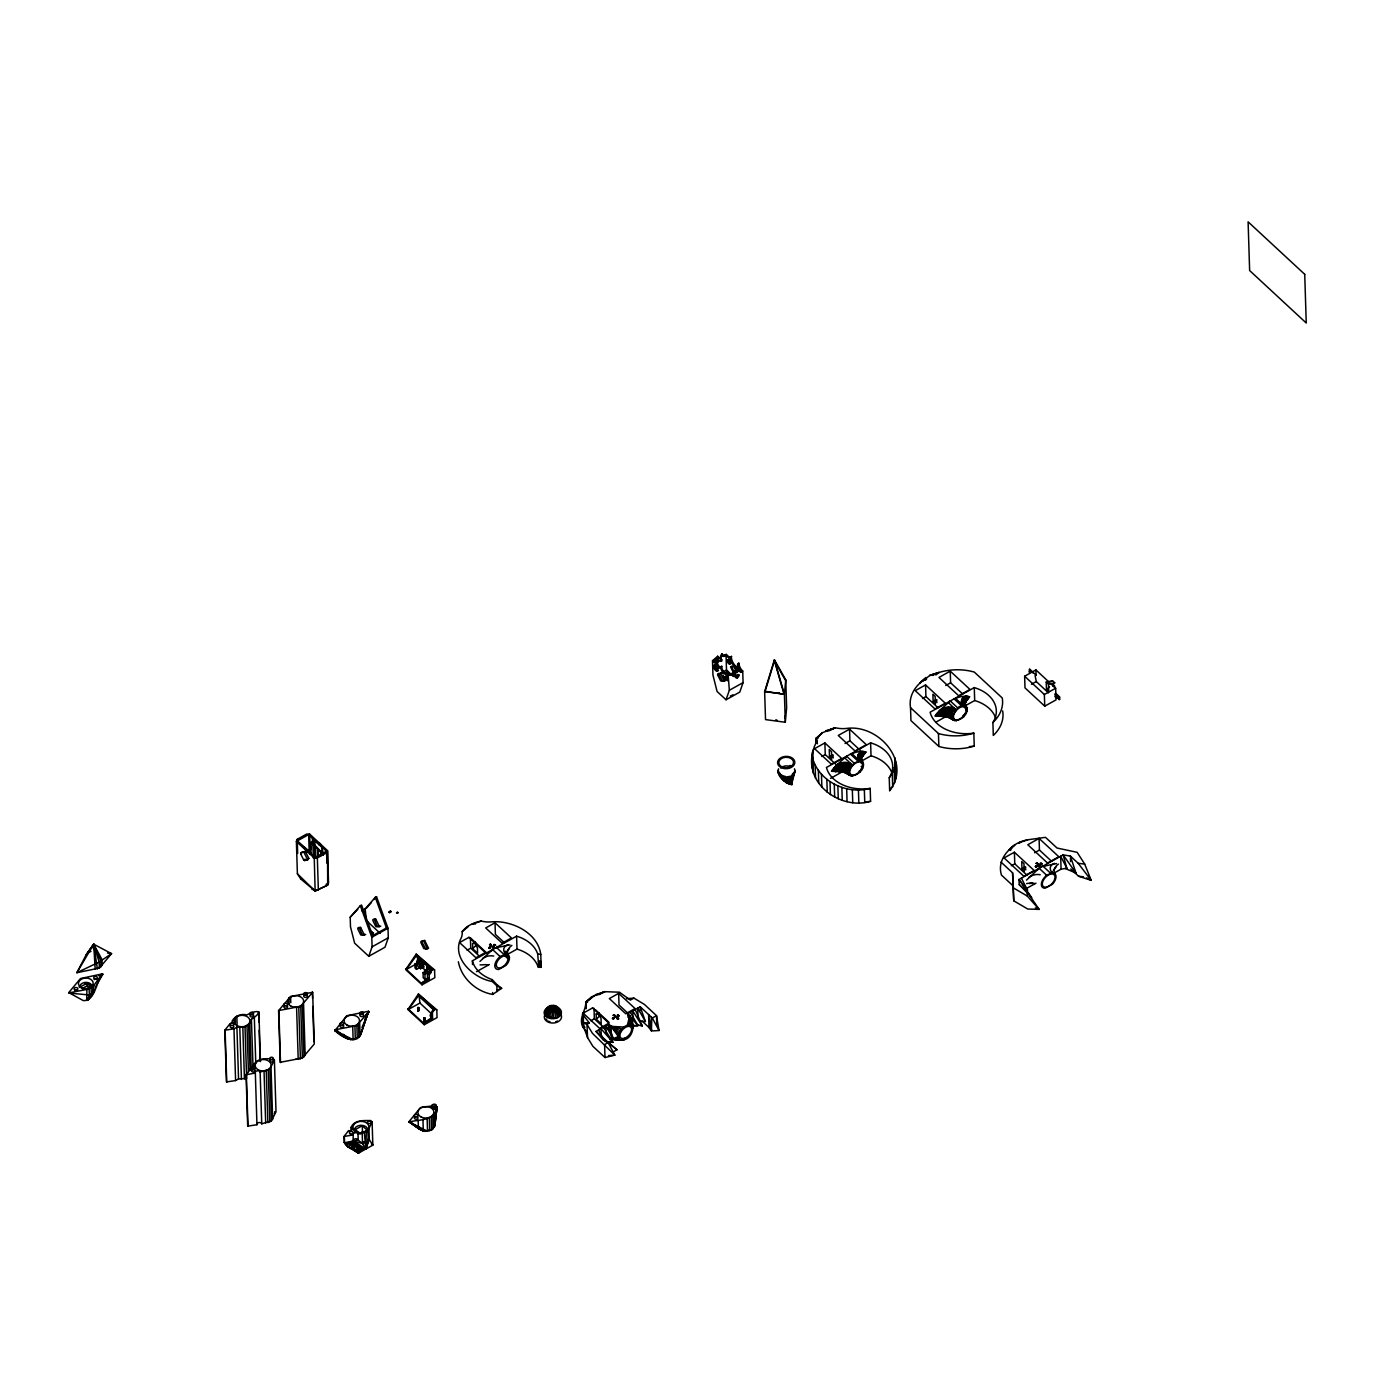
<?xml version="1.0" encoding="UTF-8"?>
<svg xmlns="http://www.w3.org/2000/svg" width="1375" height="1375" viewBox="0 0 1375 1375"><rect width="100%" height="100%" fill="white"/><g stroke="black" fill="none" stroke-linecap="round" stroke-linejoin="round"><path stroke-width="1.5" d="M781.653 775.981L781.653 774.864M306.006 850.18L303.377 846.587M417.759 1010.608C420.097 1010.814 417.261 1003.819 418.447 1010.092L418.052 1007.548L418.859 1010.264M417.88 1010.814L418.378 1007.514L417.88 1010.281M425.098 1021.006C424.463 1022.588 424.291 1016.194 425.012 1018.411L424.566 1021.384L424.909 1018.084C424.119 1023.602 424.411 1018.686 424.325 1017.93L424.411 1021.384L424.48 1018.789M431.853 1014.355C433.967 1021.934 427.436 1014.406 431.664 1014.166M435.188 1104.348C438.161 1108.233 428.588 1106.033 433.812 1104.108C438.952 1104.761 433.538 1112.272 432.403 1107.081M545.445 1013.341C560.261 991.083 566.964 1031.697 545.445 1013.341A7.391 5.156 -10 0 1 552.63 1007.394L553.386 1005.194L553.798 1007.325M418.773 1007.669L418.602 1010.934M431.733 1017.466L431.887 1014.578M851.125 775.998L842.617 771.616L831.548 771.203C834.934 765.136 841.981 760.616 849.028 763.073C839.97 789.181 877.095 768.195 857.777 757.109L859.959 752.348L861.936 751.334L865.923 752.039L861.266 757.728L865.923 752.039M954.783 720.758L946.275 716.375L935.206 715.962C938.592 709.895 945.639 705.375 952.686 707.833C943.628 733.941 980.753 712.955 961.434 701.869L963.617 697.108L965.594 696.094L969.581 696.798L964.511 702.883L969.581 696.798M388.988 912.123L390.775 911.264L390.758 912.295L388.988 912.123L389.967 911.144C391.325 913.12 389.933 909.992 389.778 912.845M424.72 1021.35L424.033 1018.72M424.738 1020.542L424.789 1018.016M488.812 947.805L490.6 946.945L490.583 947.977L488.812 947.805L489.792 946.825C491.15 948.802 489.758 945.673 489.586 948.509M612.442 1018.394L614.212 1017.552L614.195 1018.566L612.442 1018.394L613.405 1017.414C614.763 1019.408 613.388 1016.28 613.216 1019.116M1035.358 866.508L1037.128 865.648L1037.111 866.68L1035.358 866.508L1036.32 865.528C1037.678 867.505 1036.303 864.377 1036.131 867.212M721.6 659.244L720.019 660.859M418.292 1010.969L417.811 1007.686L418 1010.883M431.2 1014.097L431.131 1016.709M360.731 1034.43L368.483 1011.261L346.741 1015.764L334.933 1030.58C340.484 1036.389 355.42 1045.55 360.731 1034.43L368.483 1011.261M778.577 768.762C776.308 775.964 784.988 783.475 791.811 784.678L791.536 776.067L794.973 771.977L794.509 768.814M627.464 1024.942L629.612 1016.005C636.952 1023.945 632.002 1043.264 619.489 1039.259C616.017 1033.244 623.356 1025.355 629.269 1024.822L629.612 1016.005L627.378 1013.925L640.2 1006.775L652.317 1017.998L659.038 1030.511L652.712 1030.923L642.005 1021.006M851.692 775.362L845.281 772.2L852.672 776.188M398.355 912.845L396.602 912.691M619.18 1015.798L617.409 1015.197L619.18 1015.798L618.2 1016.348C616.894 1014.217 618.166 1017.397 618.406 1015.077M1042.095 863.895L1040.325 863.294L1042.095 863.895L1041.116 864.445C1039.809 862.314 1041.081 865.494 1041.322 863.173M372.109 1121.862L367.881 1130.663L358.016 1133.997A2.458 1.753 -1.8 0 0 355.025 1132.777A2.458 1.753 -1.8 0 0 353.238 1134.942L352.791 1149.397L358.445 1153.161L372.848 1145.134L372.109 1121.862L370.683 1120.539C363.688 1120.608 354.423 1119.645 350.969 1127.483L351.106 1131.505M854.081 763.125L849.698 768.848L848.822 772.63C845.642 774.675 845.333 763.864 840.641 763.142L841.448 767.817L839.695 771.134L837.461 769.398L836.619 765.136L846.622 756.216L854.081 763.125L859.684 760.873L863.242 762.884M953.562 720.07L945.725 707.523L946.584 712.748L944.814 716.083L941.119 714.158L940.277 709.895L950.28 700.975L957.739 707.884C961.091 704.241 968.155 704.859 967.003 710.995L965.044 704.773L961.486 700.064L967.209 709.173C964.391 705.323 961.555 698.723 967.691 696.266C968.292 701.061 960.094 707.764 968.498 697.623L968.653 696.489L964.975 700.717L965.903 707.163M812.006 755.477L814.378 746.384A23.375 16.689 -1.8 0 0 816.217 738.358L822.353 732.737L835.278 727.736A23.375 16.689 -1.8 0 0 846.519 728.441C878.419 723.903 912.158 761.956 889.642 790.677L889.247 777.752A36.764 26.28 -1.8 0 0 870.616 742.844L826.444 767.473A37.434 26.744 -1.8 0 0 870.186 788.373L870.581 801.316C842.531 809.858 807.091 786.689 812.006 755.477C816.819 780.691 846.381 795.145 870.186 788.373M812.419 768.419L812.298 752.142M785.297 722.27L784.42 694.255L785.761 679.817L774.383 659.828L764.638 691.591L765.531 719.606L785.297 722.27L786.638 707.833L785.761 679.817M86.659 1000.484L86.934 989.433L92.658 986.958L102.472 973.861L80.523 978.519L68.75 992.595L83.291 1000.605C95.803 1001.258 95.786 980.684 102.781 974.325L102.764 974.136M817.403 743.772L816.217 738.358L822.353 732.737M952.669 715.584L952.48 717.389C951.294 716.788 934.089 717.733 940.603 712.869L946.584 712.748L952.669 715.584L957.739 707.884M431.939 1105.93L420.527 1107.562L408.977 1121.673L423.105 1131.041L431.63 1130.009L434.844 1125.833L437.027 1107.098L435.6 1105.775M434.844 1125.833L437.027 1107.098C435.548 1121.312 419.22 1119.25 409.286 1121.948L421.128 1130.284M435.325 1113.2L437.027 1107.098L434.294 1127.414L433.898 1114.472M350.969 1127.483A2.458 1.753 -1.8 0 1 351.931 1129.872A2.458 1.753 -1.8 0 1 348.58 1130.594L344.077 1136.438L344.266 1142.47L347.927 1146.888L354.698 1149.844L358.445 1153.161L358.875 1150.136L353.444 1140.975L345.125 1143.948M850.833 766.855L849.028 763.073L850.231 763.572L848.736 768.075L849.698 768.848M954.491 711.614L952.686 707.833L953.889 708.331L952.394 712.834L953.356 713.608M966.161 710.102L965.491 705.77L961.383 700.958L964.752 703.759L964.975 708.073M493.384 947.048L494.502 948.492M618.63 1018.806L617.014 1017.655L616.825 1018.669L618.63 1018.806L617.839 1017.672C616.103 1019.425 618.097 1016.486 617.598 1019.373M1039.93 865.752L1041.03 867.195M435.256 1116.844L437.027 1107.098M965.336 705.598L962.62 704.705L963.342 705.633L955.9 698.723C950.297 700.7 969.547 691.23 966.109 700.562L964.511 704.688L967.553 698.534L964.545 696.558L962.706 701.181L964.906 705.805L962.62 704.705L961.434 701.869L966.9 707.644M953.047 718.627C949.283 718.867 949.18 709.208 944.298 707.902L945.106 712.559L943.353 715.894L940.483 716.272L942.098 712.628L941.548 709.105C947.564 711.116 948.114 719.881 955.35 720.122L956.33 720.947M297.395 873.778L315.133 891.052L314.256 858.017L296.381 841.448L297.241 839.317L306.556 834.109L309.65 834.058L327.525 850.627L328.539 882.956L327.697 885.088L315.133 891.052L300.816 879.038L297.395 873.778L296.381 841.448M812.711 765.067L813.175 763.022M840.194 770.739L835.433 771.564L836.945 768.127L839.953 767.766L844.336 768.298L849.011 770.825M861.317 763.314L860.991 757.969L858.584 753.706L861.609 760.22L860.441 755.184L864.033 751.523L861.73 757.23L864.841 752.881L864.995 751.73L861.059 756.955L862.245 762.403L857.828 755.322L862.245 762.403M785.263 680.092L774.417 660.705L765.136 691.316L784.42 694.255L764.638 691.591M368.981 1129.236L369.308 1139.583L368.208 1141.009L362.536 1143.519L353.444 1140.975L354.698 1149.844L365.819 1149.053L362.536 1143.519L356.486 1138.809A2.458 1.77 -1.7 0 0 353.427 1140.975L351.02 1148.744L347.445 1146.458M490.6 944.127C490.583 945.845 491.184 945.055 490.6 944.127L489.586 944.694L491.339 944.814L489.586 944.694M614.212 1014.733C614.212 1016.434 614.814 1015.661 614.212 1014.733L613.198 1015.3L614.969 1015.42L613.198 1015.3M1037.128 862.83C1037.128 864.548 1037.73 863.758 1037.128 862.83L1036.114 863.397L1037.884 863.517L1036.114 863.397M889.247 777.752L894.214 769.948L895.537 761.458M368.775 956.278L372.092 946.808L371.8 937.252L360.319 905.695L361.539 905.008L373.02 936.581L372.281 935.877L386.031 928.211L386.77 928.916L375.289 897.342L376.509 896.655L387.991 928.228L388.3 937.767L384.983 947.255L368.775 956.278L354.63 943.164L350.487 926.784L350.195 917.228L360.319 905.695M712.508 660.739L712.955 675.108L717.08 691.487L726.034 699.772L729.352 690.284L728.131 674.73A2.612 1.066 60.9 0 1 726.292 671.98A4.692 1.925 60.9 0 1 723.611 673.269A4.692 1.925 60.9 0 1 720.706 666.789A3.695 1.512 60.9 0 1 718.541 667.305A3.695 1.512 60.9 0 1 716.238 662.647A3.678 1.512 60.9 0 1 713.247 661.427L712.508 660.739L717.681 656.236A3.334 1.891 -47.2 0 0 720.5 657.422L721.256 658.109A4.091 2.32 -47.2 0 1 722.666 654.569L721.927 653.864A4.091 2.32 -47.2 0 0 720.5 657.422M738.787 663.162A8.009 3.283 60.9 0 0 738.925 667.477L737.945 668.009A8.009 3.283 60.9 0 1 737.808 663.713L738.787 663.162A6.256 2.561 60.9 0 0 742.723 671.069L743.084 682.619L739.767 692.106L726.034 699.772M92.348 947.805L93.689 944.195L111.564 953.631L99.361 968.069L76.88 972.709L86.212 954.748L93.689 944.195L101.991 959.509L102.18 965.542M586.248 1031.439L582.759 1026.953C578.48 1017.672 585.939 1010.848 585.802 1002.306L591.938 996.669L604.863 991.667L619.438 992.2L630.386 1000.089L633.927 998.113L644.411 1004.438L656.511 1015.661L659.038 1030.511M582.759 1026.953L582.897 1012.584M849.389 773.867L847.877 773.747L850.163 775.191M950.28 700.975L948.527 702.831L955.986 709.741L954.989 708.967L953.528 710.841L948.647 709.036L942.958 709.534L938.936 711.356L940.603 712.869L936.392 714.398L936.461 716.169L945.209 715.464L951.534 718.506L947.495 716.891L948.905 717.355L950.211 715.791L950.022 707.248L952.394 712.834L947.495 710.944L943.181 710.944L937.647 712.869L938.008 714.777C935.722 717.784 946.464 714.931 941.772 716.117M713.247 661.427C715.223 660.688 719.434 658.47 717.681 656.236M1070.781 869L1078.584 876.236L1091.217 880.344L1078.189 863.311L1070.386 856.075L1063.116 854.872L1018.944 879.519L1019.253 884.589L1027.245 891.98L1039.139 909.391L1027.727 909.03L1013.753 900.814L1012.98 885.758L1001.43 875.05C997.648 862.52 1005.108 851.95 1014.853 844.989A9.247 5.242 -47.2 0 0 1010.47 850.489M862.537 756.147L863.002 751.386L859.117 755.528L861.248 761.045L858.962 759.945L857.777 757.109L862.469 761.973L858.12 754.48L861.059 756.955L861.558 759.103L859.186 752.984L861.678 757.986L859.959 752.348L859.788 753.878L862.452 755.803L861.077 758.777M966.195 700.906L966.659 696.145L964.03 697.898L965.336 702.745L964.511 704.688M791.278 781.395L794.338 773.541L791.811 783.561L793.169 774.933L791.622 782.461L791.278 781.395L794.973 771.977L792.447 776.995M87.209 1000.364L89.341 994.984L89.117 988.969M315.133 891.052L327.697 885.088L327.525 850.627M792.894 775.362L795.042 770.378M361.952 1027.417L368.758 1012.017L364.873 1019.133M252.519 1068.822A2.458 1.753 -1.8 0 1 250.645 1068.684L246.348 1074.7L255.338 1073.016A2.458 1.753 -1.8 0 1 257.159 1070.85A2.458 1.753 -1.8 0 1 260.133 1072.122L269.861 1069.028L274.398 1060.108L272.972 1058.784M246.056 1074.425L247.689 1126.142L256.953 1124.733A2.458 1.753 -1.8 0 1 258.775 1122.584A2.458 1.753 -1.8 0 1 261.748 1123.839L271.477 1120.763L276.014 1111.842L274.398 1060.108M841.672 770.464L838.114 771.358C842.806 770.172 832.064 773.025 834.35 770.034L833.989 768.109L839.523 766.184L843.837 766.184L848.736 768.075L846.364 762.506L847.756 771.788C844.508 771.856 832.631 773.558 839.953 767.766L839.248 763.675C842.222 763.744 848.272 774.4 845.281 772.2M941.755 716.1L943.611 712.525L942.906 708.434C947.788 708.039 948.2 719.984 951.414 716.547L942.717 714.055L935.206 715.962M964.236 704.275L966.109 700.562L962.844 697.744L965.216 703.862L964.631 706.973L964.752 703.759L961.778 699.239L964.648 702.728L964.477 705.839L965.216 703.862L963.445 698.638L963.617 697.108L966.745 699.514L964.734 703.106L965.594 696.094M848.959 774.503L847.756 771.788L842.256 769.57L837.461 769.398L831.548 771.203M952.617 719.263C952.6 716.822 940.208 715.877 947.684 716.77L949.317 713.505L948.612 707.197L951.689 714.777L947.169 707.283L947.994 713.058C945.45 722.373 948.062 710.016 940.277 709.895M861.472 757.642L863.088 754.755L860.372 753.139L860.888 751.798L861.472 757.642L862.452 755.803C865.889 746.47 846.639 755.958 852.242 753.964L859.684 760.873L858.962 759.945L861.678 760.839M861.077 758.347L863.895 753.792L861.094 752.469L861.936 751.334M86.212 954.748L93.689 944.195L100.805 960.902L100.994 966.934M89.392 997.253L93.466 990.241M95.511 986.752L102.781 974.325M371.422 1143.811L372.848 1145.134L369.308 1139.583L365.819 1149.053L353.444 1140.975L348.838 1147.403M107.491 953.047L111.564 953.631L99.172 962.036L76.88 972.709L93.689 944.195L99.172 962.036L99.361 968.069M87.725 1000.158L93.981 991.547L93.775 985.531M861.73 757.23L864.841 752.881L861.987 751.884M366.403 1015.266L368.655 1011.966M309.925 854.098L310.887 852.689L297.361 840.898L308.653 834.608L322.592 847.619M87.398 953.356L93.689 944.195L97.384 968.877M88.12 999.848L92.864 992.973L92.658 986.958M429.447 973.002L431.819 968.619L431.87 970.355L416.969 956.536L416.917 954.817L406.381 969.461L417.673 963.17M422.056 984.827L422.005 983.091L429.361 978.983L429.223 974.686L432.558 969.306L434.569 969.942L434.827 977.694L422.056 984.827L405.659 969.633L416.178 954.13L434.569 969.942M431.853 1018.497L431.647 1011.948L434.036 1008.511L434.087 1010.247L419.186 996.428L419.134 994.709L408.616 1009.353L419.908 1003.045L419.186 996.428M424.273 1024.719L424.222 1022.983L432.575 1018.325L432.386 1012.636L434.775 1009.198L436.803 1009.834L437.044 1017.586L424.273 1024.719L407.894 1009.525L418.395 994.022L436.803 1009.834M338.319 1031.302L334.744 1030.305L346.792 1038.486M846.622 756.216L844.869 758.072L852.328 764.981L851.331 764.225L849.87 766.081L844.989 764.277L839.3 764.775L835.278 766.597L836.945 768.127L834.075 769.003L832.803 771.409L843.013 771.014L849.905 775.311M937.733 713.762L936.547 715.309L939.073 716.031M249.803 1023.43L251.402 1019.322C264.636 1010.711 257.297 1009.284 246.727 1014.991C241.209 1013.255 234.884 1016.039 232.1 1021.092L232.375 1022.794L229.419 1024.444L224.83 1030.202L226.445 1081.936L235.589 1080.561L238.545 1078.911L246.641 1078.481L245.008 1026.764L249.803 1023.43L251.23 1068.959M278.575 1010.591L300.747 1006.328L312.641 992.286L290.606 996.514L278.575 1010.591L280.208 1062.308L302.38 1058.062L314.273 1044.003L312.641 992.286M334.709 1029.841L356.881 1025.578L368.775 1011.536M965.852 701.405L968.498 697.623L965.645 696.644M365.991 1015.042L368.552 1011.828M595.736 994.538L599.105 994.589L604.863 991.667L595.753 994.761L585.802 1002.306L586.008 1008.769L585.87 1003.2M922.763 681.227L929.809 675.366L938.936 672.495A46.234 33.034 -1.8 0 1 974.308 672.083L1002.237 697.984A46.234 33.034 -1.8 0 1 992.905 722.511L993.3 735.436A46.234 33.034 -1.8 0 0 1002.65 710.909M350.367 1148.177L358.445 1153.161L361.109 1149.964L353.444 1140.975L346.225 1145.306M479.944 961.434L492.594 949.558L500.036 956.467L505.656 954.216A9.247 5.242 -47.2 0 1 506 965.405L498.644 969.513A9.247 5.242 -47.2 0 1 498.283 958.323L500.036 956.467M509.437 948.475L506.808 951.448M1026.489 880.138L1039.122 868.261L1046.581 875.17L1052.184 872.919A9.247 5.242 -47.2 0 1 1052.545 884.108L1045.172 888.216A9.247 5.242 -47.2 0 1 1044.828 877.027L1046.581 875.17M1055.983 867.178L1053.353 870.152M357.741 909.339L350.195 917.228M375.289 897.342L365.166 908.892L366.197 918.603M371.456 902.43L366.386 908.205L361.728 910.8M373.983 899.542L376.509 896.655M713.487 660.189L714.227 660.877A3.678 1.512 60.9 0 0 717.217 662.114A3.695 1.512 60.9 0 0 719.538 666.772A3.695 1.512 60.9 0 0 721.686 666.256A4.692 1.925 60.9 0 0 724.591 672.719A4.692 1.925 60.9 0 0 727.272 671.43A2.612 1.066 60.9 0 0 729.111 674.18L731.706 673.578A3.077 1.753 -47.2 0 0 733.648 670.553A4.177 2.372 -47.2 0 0 736.141 671.413L736.88 672.1A3.077 1.753 -47.2 0 0 738.358 669.041L737.602 668.353A3.077 1.753 -47.2 0 1 736.141 671.413M860.853 758.123L862.194 756.645M363.43 1149.62L353.444 1140.975L347.927 1146.888L344.266 1142.47M490.841 951.414L492.594 949.558M1037.369 870.117L1039.122 868.261M729.334 674.489L730.692 675.297L732.463 674.266A3.077 1.753 -47.2 0 0 734.387 671.241A4.177 2.372 -47.2 0 0 736.88 672.1M389.383 912.484L390.775 911.264M489.208 948.166L490.6 946.945M612.82 1018.755L614.212 1017.552M1035.736 866.869L1037.128 865.648M822.353 732.944L816.217 738.358L816.372 743.222M926.011 677.497L919.875 683.117A46.234 33.034 -1.8 0 0 910.525 707.661L910.938 720.586L938.867 746.47A46.234 33.034 -1.8 0 0 974.239 746.075L973.844 733.133A37.434 26.744 -1.8 0 1 930.102 712.233L974.273 687.603A36.764 26.28 -1.8 0 1 992.905 722.511M1052.614 684.114L1054.848 686.194A2.406 1.358 -47.2 0 1 1052.889 685.575A2.406 1.358 -47.2 0 1 1054.745 682.825L1052.511 680.745L1046.237 682.052L1048.472 684.131L1048.712 691.797L1046.478 689.734L1049.555 686.916M458.373 961.744C461.416 978.244 476.266 991.65 492.697 994.4L501.669 988.281L496.891 985.909L492.302 981.475C474.392 978.605 451.98 959.08 460.333 939.709A23.375 16.689 -1.8 0 0 462.172 931.7L468.325 926.286A9.247 5.242 -47.2 0 0 466.572 927.919M926.011 677.703L919.875 683.117L924.258 679.353M587.555 1002.392L585.802 1002.306L591.938 996.669M829.486 757.195L829.245 749.512L831.48 751.592L831.72 759.275L829.486 757.195L832.339 754.737M933.144 701.955L932.903 694.272L935.138 696.352L935.378 704.017L933.144 701.955L935.997 699.48M1021.986 869.241L1021.745 861.558L1023.98 863.62L1024.22 871.303L1021.986 869.241L1024.839 866.766M585.802 1002.306L590.184 998.525M472.725 948.733L472.553 943.422L474.908 943.302L477.4 947.908L477.572 953.219L472.725 948.733L476.111 945.141A6.153 3.489 -47.2 0 1 475.509 942.133M596.355 1019.339L596.183 1014.028L598.52 1013.908L601.03 1018.514L601.184 1023.825L596.355 1019.339L599.723 1015.73A6.153 3.489 -47.2 0 1 599.002 1013.942M935.911 674.902L938.936 672.495L929.809 675.366M817.094 742.242L816.217 738.358L819.105 736.467M966.316 712.972L962.861 715.928L963.703 716.839M307.45 851.486L310.922 849.544L310.32 842.72L312.486 841.5L312.383 838.045M300.678 852.93L304.958 851.486L305.834 852.311L308.808 858.327L307.347 860.148L303.669 859.959L300.713 853.944L300.678 852.93L304.958 851.486M300.713 853.944L302.156 852.105M310.527 849.183L307.055 851.125L311.283 853.909M303.48 852.311L305.834 852.311M319.086 844.886L320.564 844.061L319.688 843.236M321.578 847.309L323.056 855.302M303.669 859.959L305.147 859.134M322.661 850.197L320.702 851.297L313.431 843.717L313.758 840.056L326.545 851.177L326.923 863.294M304.545 860.767L306.023 859.959M307.347 860.148L308.808 858.327M320.856 855.611L320.753 852.38L322.919 851.159M326.545 851.177L315.253 857.467L310.389 852.964M314.256 858.017L317.35 857.948L326.666 852.758M722.614 655.652A3.025 1.719 -47.2 0 0 724.333 655.325L726.344 655.961A7.167 2.939 60.9 0 0 730.52 656.958L731.5 656.408A6.927 2.836 60.9 0 0 733.82 663.953A6.927 2.836 60.9 0 0 738.925 667.477M716.238 662.647L717.217 662.114M326.081 884.314L327.559 883.506M720.706 666.789L721.686 666.256M718.094 674.661L726.498 669.969L726.052 655.652M726.292 671.98L727.272 671.43M728.131 674.73L730.091 675.159M728.87 675.417L729.867 674.867M742.723 671.069L740.764 672.169L740.764 670.553A6.256 2.561 60.9 0 1 737.808 663.713M729.352 690.284L743.084 682.619M396.55 912.845L397.581 912.141M371.8 937.252L387.991 928.228M372.092 946.808L388.3 937.767M224.83 1030.202L233.973 1028.827L236.912 1027.177L245.008 1026.764M416.969 956.536L430.873 968.688M416.831 965.302L416.711 961.417L417.691 960.867L423.964 966.384M416.488 969.358L416.367 965.473L419.323 963.823L419.444 967.708L416.488 969.358L415.009 967.966L414.872 964.098L417.828 962.448L416.711 961.417M468.892 937.355L459.559 942.562L475.956 957.756L485.272 952.548L486.784 953.013L470.405 937.836L468.892 937.355L485.272 952.548M495.034 922.763L485.702 927.953L502.098 943.147L511.431 937.956L495.034 922.763L495.395 934.398L504.333 942.683M420.561 968.739L420.441 964.872L421.42 964.322L421.541 968.206L420.561 968.739L417.948 966.333M925.564 684.922L915.252 690.68L935 708.967L945.312 703.227L925.564 684.922L925.925 696.558L938.077 707.816M950.245 671.138L938.953 677.445L958.684 695.733L969.977 689.442L950.245 671.138L950.606 682.791L962.758 694.048M824.88 742.93L814.584 748.67L831.342 764.208L841.655 758.467L824.88 742.93L825.258 754.566L835.914 764.448M849.561 729.145L838.269 735.453L855.027 750.973L866.319 744.683L849.561 729.145L849.922 740.781L860.595 750.681M425.872 970.75L422.898 968L423.758 963.995M426.817 970.681L427.195 966.969L430.667 970.183M427.453 967.931L428.931 967.106L429.086 972.28L427.608 973.105L426.714 967.244M424.497 973.638L425.373 969.65L429.464 973.448M425.081 979.498L424.909 974.325L427.367 972.95L427.522 978.123L425.081 979.498L423.208 977.763L423.053 972.589L425.511 971.231L424.394 970.183M467.122 950.177L470.731 948.183L470.405 937.836M429.086 973.087L428.106 973.638L429.086 972.658L430.203 973.706M922.488 698.483L925.925 696.558M945.759 685.489L950.606 682.791M821.82 756.473L825.258 754.566M845.092 743.48L849.922 740.781M405.642 968.773L421.283 983.263L428.622 978.295L429.361 978.983M423.122 982.248L428.622 978.295M494.794 944.47L493.762 945.192L495.567 945.192L493.797 944.591L494.261 945.347M472.519 964.511L472.398 960.816L516.587 936.169A36.764 26.28 -1.8 0 1 537.694 953.992L540.77 954.422L541.183 967.347L538.106 966.917A36.764 26.28 -1.8 0 0 517 949.111L516.587 936.169M476.472 971.695L489.328 964.528M505.983 955.247L517 949.111M830.517 778.37L843.356 771.203M861.85 760.891L871.028 755.769L870.616 742.844M1029.755 669.247L1029.342 672.1L1029.755 669.247L1036.08 675.108L1035.1 675.658L1036.286 681.57L1048.438 692.828M936.014 722.098L947.014 715.962M963.669 706.664L974.686 700.528L974.273 687.603M1059.627 699.445L1055.897 695.991L1056.034 699.875L1044.742 706.166L1024.994 687.878L1024.633 676.242L1035.925 669.934L1055.656 688.239L1055.828 693.413L1059.541 696.867L1059.627 699.445L1057.272 698.002L1057.203 695.406L1057.272 698.002M407.859 1008.666L423.5 1023.155L431.819 1017.638L432.575 1018.325M1031.439 684.269L1036.286 681.57M1044.742 706.166L1044.364 694.53L1055.656 688.239M1056.791 698.259L1054.917 696.541L1055.828 693.413M1059.145 699.72L1059.541 696.867M362.295 1125.695L355.438 1129.528L360.267 1134.014L367.142 1130.181L362.295 1125.695L362.536 1133.292M583.55 1024.805L583.172 1013.169L592.505 1007.961L594.017 1008.425L594.344 1018.772L604.777 1028.448M618.647 993.369L609.331 998.559L625.711 1013.753L635.044 1008.545L618.647 993.369L619.025 1005.005L627.962 1013.289M590.752 1020.783L594.344 1018.772M582.347 1014.011L589.325 1022.983L586.936 1024.323L582.089 1022.553L587.589 1037.661L592.9 1046.323L605 1057.53L614.848 1055.141L608.128 1042.645L596.028 1031.422L608.85 1024.272L619.283 1032.797M617.375 1015.781L618.802 1015.437M608.128 1042.645L604.587 1044.605L605 1057.53M652.317 1017.998L656.511 1015.661L656.803 1024.891M1014.406 852.208L1004.094 857.948L1023.842 876.253L1034.155 870.495L1014.406 852.208L1014.767 863.844L1026.919 875.102M1039.087 838.423L1027.795 844.731L1047.527 863.019L1058.819 856.728L1039.087 838.423L1039.448 850.059L1051.6 861.317M1011.33 865.752L1014.767 863.844M1034.602 852.758L1039.448 850.059M1040.291 863.895L1041.717 863.534M1025.337 889.109L1035.977 883.163M1053.989 873.125L1061.07 869.172L1066.828 868.227L1063.116 854.872L1075.989 873.073L1065.316 868.553M1054.023 874.053L1052.098 871.544M613.284 1051.841L616.962 1049.812L604.398 1039.191M85.783 989.416L90.973 986.562L87.312 983.073L80.386 986.872L82.827 989.209M82.208 988.505L87.416 985.669L87.312 983.073M98.966 975.889L102.472 973.861M934.622 674.678L938.936 672.495L929.827 675.589M826.169 730.83L835.278 727.736L829.52 730.658L826.152 730.606M834.075 769.003L832.889 770.55L835.416 771.272M300.816 879.038L301.727 878.625M596.183 1014.028L599.139 1012.739M89.031 952.222L91.008 951.414M827.956 730.486L835.278 727.736M597.541 994.417L604.863 991.667M538.106 966.917L540.959 966.986L538.828 967.381L537.694 953.992M540.77 954.422C537.934 933.075 512.428 920.511 492.491 921.783A23.375 16.689 -1.8 0 1 481.233 921.078L472.123 924.155A9.247 5.242 -47.2 0 1 475.492 924M1086.645 877.852L1091.217 880.344L1084.703 864.084L1077.123 852.311L1057.031 848.031L1045.481 837.341L1027.778 839.781L1018.669 842.858A9.247 5.242 -47.2 0 1 1020.456 842.514M939.091 716.323L940.448 715.877L938.008 714.777L938.953 712.198M835.433 771.564L838.441 767.869L837.891 764.345L842.927 767.989L845.247 772.595L840.898 771.375L844.027 772.011L845.212 770.413L844.955 762.438L848.031 770.017L843.511 762.523L844.336 768.298C840.744 771.341 843.923 774.108 846.553 771.031L846.897 769.33L842.067 762.764L842.256 769.57L840.95 771.53L838.097 771.341M498.197 947.306L496.409 947.65L509.988 944.848M1044.742 866.009L1042.938 866.353L1056.533 863.552M940.483 716.272L943.852 715.498M1026.592 883.575L1032.694 882.784M380.789 926.217L377.111 926.011L374.12 918.981M365.698 934.553L362.02 934.347L359.012 927.317M940.397 716.152L941.892 715.825L937.647 712.869M1048.472 684.131L1054.745 682.825M424.256 1020.542L424.033 1018.016L424.978 1021.212M344.077 1136.438L353.238 1134.942M69.042 992.87L86.934 989.433M618.698 1038.108L611.48 1039.277L622.256 1040.119M494.57 945.312L493.797 944.591L495.567 945.192M632.156 1026.214L637.983 1025.647L630.334 1012.292M397.031 912.57L397.959 912.502M494.244 944.917L495.172 944.831M626.467 998.697L633.927 998.113M608.523 1055.57L612.734 1055.278M270.823 1058.853C264.223 1058.303 256.403 1058.888 253.103 1065.591A2.458 1.753 -1.8 0 1 253.619 1068.358M370.906 932.37L373.416 932.972L370.648 932.302M431.045 1014.939L431.286 1017.552L430.908 1014.183L431.441 1017.552L431.355 1014.956M619.489 1039.259L611.48 1039.277L618.406 1036.578L611.084 1026.334L623.648 1027.056M480.064 964.872L482.78 964.855A12.409 6.823 15.8 0 1 488.314 964.889M816.217 738.358L817.97 738.461M624.061 1039.998L611.48 1039.277L620.709 1039.947M639.977 1021.178L645.408 1021.522L640.2 1006.775L640.32 1010.47M632.552 1025.32L637.983 1025.647L627.877 1013.65L627.997 1017.345M589.325 1022.983L582.089 1022.553L584.959 1027.555M609.933 1039.053L613.542 1039.277L608.352 1024.547M345.245 1037.334L334.778 1030.391L340.089 1032.78M607.183 1041.975L612.958 1042.37L603.436 1027.28M954.25 719.348L951.741 717.991M836.619 765.136L841.448 767.817L843.82 771.822M931.614 675.245L933.178 675.417M629.269 1024.822L632.827 1026.833M1078.189 863.311L1084.703 864.084M1078.584 876.236L1083.483 876.82M69.042 993.059L89.341 994.984L91.283 994.142L91.059 988.127M310.32 842.72L315.511 846.347L320.753 852.38M353.856 1149.087L352.052 1148.727L357.019 1151.837M938.936 711.356L942.098 712.628C946.12 716.478 941.342 716.392 946.275 716.375L943.611 712.525L940.225 710.617M835.278 766.597L838.441 767.869L841.156 771.323L839.523 771.375L842.617 771.616L839.953 767.766L836.567 765.858M636.831 1024.719L642.297 1026.008L635.233 1009.542M609.314 1041.511L612.958 1042.37L600.995 1028.655L601.219 1036.045M621.912 1028.912L611.084 1026.334L611.428 1037.42M370.58 931.975L372.109 932.336M833.989 768.109L838.234 771.066L834.35 770.034L835.295 767.439M312.005 889.402L318.364 890.278L317.35 857.948M1036.63 863.122L1037.678 863.672M490.084 944.419L491.15 944.969M613.714 1015.008L614.763 1015.575M1035.306 907.895L1039.139 909.391L1027.314 896.087L1013.341 887.872L1012.584 872.833L1001.034 862.125M789.972 765.462L791.88 766.27M620.417 1030.803L611.084 1026.334L618.595 1034.756M1024.186 888.473L1027.555 890.141L1021.384 878.144M847.877 773.764L846.708 772.664L847.877 773.747M423.105 1131.041L409.286 1121.948L427.539 1131.333L427.127 1118.408M408.977 1121.673L419.513 1129.184L408.977 1121.673L412.483 1123.512M962.053 703.742L966.109 706.492M858.413 759L862.452 761.733M350.866 1039.723L334.727 1030.253M953.889 708.331L954.989 708.967M850.231 763.572L851.331 764.225M409.286 1121.948L425.288 1131.402M348.717 1039.294L334.881 1030.391L353.117 1039.723L352.722 1026.798M431.767 1014.784L430.908 1014.183L431.853 1017.38M418.773 1008.219L417.914 1007.6L418.137 1010.127L418.052 1007.548M779.487 774.881L785.108 777.27L791.536 776.067L791.811 784.678L789.559 776.858L790.316 784.369L787.359 777.27L788.906 783.922L785.108 777.27L787.566 783.372L782.959 776.841L786.345 782.702L778.405 773.489L784.231 781.103M496.839 984.603L501.669 988.281L497.028 990.206L497.062 991.513L496.839 984.603L492.216 979.619A37.434 26.744 -1.8 0 1 472.398 960.816M371.697 932.748L372.883 934.364M1073.394 871.045L1075.989 873.073L1070.386 856.075M607.372 1041.941L616.962 1049.812M964.133 704.894L961.658 702.797L966.127 706.733M860.475 760.152L858 758.038L861.833 761.011M731.723 674.919L726.498 669.969M364.358 1147.764L365.819 1149.053L368.208 1141.009L367.881 1130.663M368.517 1011.742L360.095 1035.994L359.7 1023.052M1029.256 669.522L1032.9 672.891M1057.203 695.406L1059.059 697.125M1054.848 693.962L1056.705 695.681M1024.633 676.242L1044.364 694.53M954.095 698.861L961.538 705.753M910.525 707.661L938.455 733.545A46.234 33.034 -1.8 0 0 973.844 733.133M1042.938 866.13L1050.38 873.039M850.438 754.102L857.88 760.994M725.072 656.202L724.333 655.325L726.292 654.225A7.167 2.939 60.9 0 0 731.5 656.408M737.602 668.353A8.714 4.95 -47.2 0 0 740.008 671.12L740.764 672.169M716.375 658.402L717.114 659.106A1.856 1.048 -47.2 0 0 715.481 660.636M617.014 1017.655L618.114 1019.098M595.513 1009.817L608.919 1022.244M592.505 1007.961L608.902 1023.155L599.569 1028.345L583.172 1013.169M496.409 947.427L503.852 954.336M504.677 955.677L507.22 958.031M470.731 948.183L479.669 956.467M416.178 954.13L432.558 969.306M422.331 961.056L419.856 958.753L419.994 963.067L420.148 960.059M422.898 968L422.727 962.827L418.258 958.684L418.361 962.122M423.878 967.45L419.409 963.308L419.289 959.853M419.323 963.823L420.441 964.872M427.367 972.95L429.223 974.686M414.872 964.098L416.367 965.473M423.053 972.589L424.909 974.325M366.248 920.408L380.17 933.316M427.522 978.123L428.639 979.155M418.395 994.022L434.775 1009.198M419.684 996.153L433.091 1008.58M419.908 1003.045L431.819 1014.097M417.811 1007.686L418.447 1010.969L418.859 1008.116L418.859 1010.797M734.319 665.637L736.673 669.47M734.405 674.661L730.538 666.806L733.339 666.188L736.45 671.516M721.428 672.753L722.305 673.561M87.416 985.669L89.856 987.989M614.848 1055.141L592.488 1033.381L586.936 1024.323L587.589 1037.661M1019.253 884.589L1031.8 897.72L1018.944 879.519L1027.555 890.141M862.503 765.342L863.345 766.236L862.812 763.434L863.552 764.431M862.658 768.212L861.163 766.356M860.716 769.312L861.541 770.206L859.203 771.169L860.045 772.08M596.028 1031.422L603.608 1040.411M431.2 1014.973L430.994 1017.466M424.892 1018.617L424.17 1017.964L424.583 1020.508M423.844 1018.531L423.998 1021.23M505.278 951.173L507.598 954.302M862.469 761.973L857.725 756.198L861.094 759L861.833 761.32M782.186 778.147L777.872 771.925L782.702 779.195L781.825 777.081M312.486 841.5L313.878 843.511M642.297 1026.008L632.775 1010.917L633.016 1018.308M645.408 1021.522L637.742 1008.15L638.034 1017.38M613.542 1039.277L605.894 1025.905L606.134 1033.295M598.469 1030.047L605.172 1041.752M358.445 1153.161L353.444 1140.975M777.941 770.327L781.344 776.583M1066.828 868.227L1060.675 856.247L1061.07 869.172M733.769 671.791L731.517 666.256M723.061 675.073L725.312 680.591L722.511 681.209L718.627 673.372M304.356 853.136L307.33 859.152M434.208 1122.688L434.809 1124.234M417.742 1126.28L418.361 1127.827M952.445 710.188L951.38 707.472L951.311 712.164M848.787 765.428L847.722 762.712L847.653 767.405M894.248 767.542L895.331 770.705L894.919 757.78M343.63 1034.378L344.163 1035.942M774.383 659.828L784.42 694.255M774.417 660.705L783.87 693.739M633.136 1028.363L629.612 1016.005L629.733 1019.7M632.036 1025.681L629.612 1016.005L630.833 1024.994M540.203 960.884L541.183 967.347M424.119 1020.594L423.93 1018.102L423.998 1020.68M93.689 944.195L95.202 969.272M430.667 1014.475L430.805 1016.95M423.93 1020.783L423.792 1018.308L423.93 1021.127M417.673 1007.892L417.811 1010.367M553.713 1017.792L552.011 1005.211L551.856 1007.342M492.216 979.619L492.302 981.475M492.611 992.544L492.697 994.4M1070.438 857.914L1070.558 861.609M1046.237 682.052L1046.478 689.734M1035.925 669.934L1036.08 675.108M1013.341 887.872L1013.753 900.814M1012.584 872.833L1012.98 885.758M938.455 733.545L938.867 746.47M895.606 765.686L896.019 778.628M894.214 769.948L894.627 782.891M892.289 773.987L892.684 786.912M864.342 789.559L864.755 802.502M858.43 789.903L858.842 802.845M852.345 789.817L852.758 802.759M846.673 788.717L847.069 801.642M841.861 787.377L842.256 800.302M837.856 785.83L838.269 798.755M834.264 784.197L834.677 797.122M830.019 781.688L830.414 794.63M826.839 779.35L827.252 792.275M821.459 774.142L821.872 787.067M818.366 770.086L818.761 783.028M815.152 765.359L815.564 778.302M812.763 750.08L813.347 773.197M714.347 664.795L714.484 668.714M608.85 1024.272L609.022 1029.806M608.403 1026.386L608.523 1030.081M435.755 1104.898L435.823 1108.061M435.514 1104.589L435.583 1108.353M435.17 1106.445L435.239 1108.611M434.741 1106.634L434.809 1108.783M434.277 1106.72L434.345 1108.886M433.795 1106.737L433.864 1108.886M433.331 1106.652L433.4 1108.8M432.919 1106.48L432.987 1108.628M432.334 1104.933L432.644 1108.388M432.798 1115.898L433.211 1128.823M432.214 1105.259L432.283 1107.769M431.234 1117.084L431.63 1130.009M425.373 969.65L425.477 973.087M429.292 1117.927L429.705 1130.869M422.933 1119.233L423.242 1129.133M417.467 956.261L417.622 961.434M418.155 1120.178L418.361 1126.623M366.317 1131.831L365.819 1149.053L364.375 1132.691M362.209 1133.172L362.536 1143.519M358.514 1024.444L358.927 1037.386M356.881 1025.578L357.294 1038.52M354.905 1026.386L355.317 1039.311M358.016 1133.997L358.205 1140.03L344.558 1142.745L344.369 1136.713M318.227 850.042L318.398 855.577M317.608 848.959L317.866 857.209M315.511 846.347L315.837 856.659M314.772 840.383L314.961 846.622M314.497 845.436L314.892 857.811M312.95 845.161L313.363 858.086M310.716 843.081L311.077 854.391M309.65 834.058L310.08 848.203M308.653 834.608L309.169 850.764M312.348 992.011L312.555 998.216M312.812 1006.5L313.912 1041.666M303.566 1003.802L305.181 1055.536M297.241 839.317L297.67 853.462M302.38 1005.194L304.012 1056.928M300.747 1006.328L302.38 1058.062M298.77 1007.136L300.403 1058.853M296.587 1007.548L298.203 1059.266M290.606 996.514L290.795 1002.719M288.973 997.648L289.163 1003.853M278.867 1010.848L280.5 1062.583M271.03 1067.636L272.662 1119.37M269.861 1069.028L271.477 1120.763M268.228 1070.162L269.844 1121.897M266.252 1070.97L267.867 1122.688M264.052 1071.383L265.684 1123.1M258.895 1011.914L260.442 1061.569M258.586 1011.639L258.912 1021.986M259.17 1030.253L260.15 1061.294M260.133 1072.122L261.748 1123.839M254.341 1017.672L255.767 1063.184M255.338 1073.016L256.953 1124.733M251.402 1019.322L253.017 1066.673M248.617 1024.822L250.061 1070.352M246.984 1025.956L248.428 1071.486M246.348 1074.7L247.981 1126.417M242.825 1027.159L244.441 1078.894M239.8 1027.727L241.433 1079.461M236.844 1016.142L237.102 1024.409M236.912 1027.177L238.545 1078.911M235.211 1017.277L235.4 1023.481M233.973 1028.827L235.589 1080.561M225.105 1030.477L226.737 1082.211M1027.245 891.98L1027.314 896.087M551.788 1017.827L552.63 1007.394A7.391 2.114 -74.1 0 1 555.655 1007.652M974.686 700.528A36.764 26.28 -1.8 0 1 995.792 718.334M974.239 746.075A37.434 26.744 -1.8 0 1 969.358 746.573M936.959 702.642A8.009 4.538 -47.2 0 1 936.873 699.737M925.289 680.298A6.772 3.85 -47.2 0 1 926.578 679.095M1051.566 681.502A2.406 1.358 -47.2 0 1 1052.511 680.745M891.413 787.394A36.764 26.28 -1.8 0 1 889.642 790.677M871.028 755.769A36.764 26.28 -1.8 0 1 892.134 773.575M870.581 801.316A37.434 26.744 -1.8 0 1 865.7 801.814M833.302 757.883A8.009 4.538 -47.2 0 1 833.216 754.978M508.784 956.777A13.87 9.917 -1.8 0 1 508.2 955.745M507.805 954.663A13.87 9.917 -1.8 0 1 511.878 945.381M504.934 953.27A14.214 7.889 15.6 0 1 507.908 944.659M482.591 958.461A12.616 10.192 -27.2 0 1 493.694 956.055M462.172 931.7A29.202 20.866 -1.8 0 1 481.233 921.078M557.391 1021.023A7.391 5.277 -1.8 0 1 555.723 1021.728M550.052 1021.797A7.391 5.277 -1.8 0 1 548.384 1021.127M547.027 1020.164A7.391 5.277 -1.8 0 1 546.081 1018.978M545.6 1016.28A7.391 5.277 -1.8 0 1 551.994 1011.656A7.391 5.277 -1.8 0 1 559.763 1014.784M559.797 1013.048A8.645 6.17 -1.8 0 1 554.005 1022.983A8.645 6.17 -1.8 0 1 544.964 1014.613M547.697 1012.034A8.645 6.17 -1.8 0 1 549.656 1011.209M556.273 1011.141A8.645 6.17 -1.8 0 1 558.216 1011.914M550 1007.72A7.391 1.839 72.9 0 1 552.63 1007.394A7.391 3.266 -61.7 0 1 557.322 1008.322M555.586 1017.414A7.391 1.839 72.9 0 0 552.63 1007.394A7.391 3.042 60.9 0 0 548.316 1008.425M557.253 1016.709A7.391 3.042 60.9 0 0 552.63 1007.394A7.391 4.022 46.9 0 0 546.941 1009.422M549.914 1017.483A7.391 2.114 -74.1 0 1 552.63 1007.394A7.391 4.194 -47.2 0 1 558.68 1009.284M548.247 1016.812A7.391 3.266 -61.7 0 1 552.63 1007.394A7.391 4.83 -29.9 0 1 559.642 1010.47M546.889 1015.85A7.391 4.194 -47.2 0 1 552.63 1007.394A7.391 5.156 -10 0 1 560.123 1011.794M545.944 1014.664A7.391 4.83 -29.9 0 1 552.63 1007.394A7.391 5.105 10.8 0 1 560.106 1013.169M545.462 1011.966A7.391 5.105 10.8 0 1 552.63 1007.394A7.391 4.727 30.3 0 1 559.608 1014.509M545.978 1010.625A7.391 4.727 30.3 0 1 552.63 1007.394A7.391 4.022 46.9 0 1 558.628 1015.713M732.978 694.702A6.17 4.4 -1.8 0 1 730.297 695.973M724.642 681.209A3.695 2.647 -1.8 0 1 727.598 677.548M737.945 668.009A6.927 2.836 60.9 0 1 732.841 664.503A6.927 2.836 60.9 0 1 730.52 656.958M721.995 655.153A3.025 1.719 -47.2 0 1 721.927 653.864M725.072 656.013A3.025 1.719 -47.2 0 1 722.666 654.569M740.747 671.808A8.714 4.95 -47.2 0 1 738.358 669.041M717.802 659.261A1.856 1.048 -47.2 0 1 717.664 661.186A1.856 1.048 -47.2 0 1 715.584 662.166M721.256 658.109A3.334 1.891 -47.2 0 1 718.42 656.923M727.994 679.938A2.458 1.014 60.9 0 1 726.413 677.875A2.458 1.014 60.9 0 1 726.241 675.864M726.773 675.744A2.458 1.014 60.9 0 1 727.891 676.62M735.109 672.977A1.856 1.048 -47.2 0 1 734.164 675.228A1.856 1.048 -47.2 0 1 732.291 675.245A1.856 1.048 -47.2 0 1 733.562 672.994M737.722 674.352A1.856 1.048 -47.2 0 1 737.705 676.139A1.856 1.048 -47.2 0 1 735.728 677.342A1.856 1.048 -47.2 0 1 735.402 675.761M785.177 715.791A5.809 4.142 -1.8 0 1 784.764 717.922M777.167 720.259A5.809 4.142 -1.8 0 1 775.861 719.727M779.281 692.914A5.809 4.142 -1.8 0 1 776.308 692.673M718.506 670.398A3.283 1.341 60.9 0 1 715.945 669.212A3.283 1.341 60.9 0 1 714.794 665.225A3.283 1.341 60.9 0 1 717.355 666.411M718.197 667.889A3.283 1.341 60.9 0 1 718.472 668.645M739.131 674.953A2.458 1.014 60.9 0 1 738.753 674.575M737.464 671.894A2.458 1.014 60.9 0 1 739.114 671.619M730.761 663.661A2.458 1.014 60.9 0 1 728.647 661.702A2.458 1.014 60.9 0 1 728.578 659.261M728.87 659.278A2.458 1.014 60.9 0 1 729.609 659.742M730.366 660.653A2.458 1.014 60.9 0 1 730.933 661.788M793.203 773.197A7.391 5.277 -1.8 0 1 792.206 774.383M785.314 776.377A7.391 5.277 -1.8 0 1 783.458 776.016M781.808 775.328A7.391 5.277 -1.8 0 1 779.573 773.145M780.725 767.92A7.391 5.277 -1.8 0 1 791.106 766.975M430.942 972.916A2.166 0.877 60.9 0 1 429.945 970.372A2.166 0.877 60.9 0 1 431.2 970.252M370.614 931.253A3.695 2.647 -1.8 0 1 372.109 935.275M422.83 964.373A2.166 0.877 60.9 0 1 420.836 963.308A2.166 0.877 60.9 0 1 420.784 960.867A2.166 0.877 60.9 0 1 422.812 963.6M422.744 964.58A2.166 0.877 60.9 0 1 420.819 962.672A2.166 0.877 60.9 0 1 421.025 960.73A2.166 0.877 60.9 0 1 422.916 962.981M286.894 1005.744A1.856 1.323 -1.8 0 1 287.117 1007.669A1.856 1.323 -1.8 0 1 284.384 1007.703A1.856 1.323 -1.8 0 1 284.642 1005.761M307.312 995.517A1.856 1.323 -1.8 0 1 306.453 997.202A1.856 1.323 -1.8 0 1 304.03 996.772A1.856 1.323 -1.8 0 1 304.477 995.002A1.856 1.323 -1.8 0 1 304.838 992.681A1.856 1.323 -1.8 0 1 307.364 994.039A1.856 1.323 -1.8 0 1 304.408 994.95M343.028 1024.994A1.856 1.323 -1.8 0 1 343.355 1026.833A1.856 1.323 -1.8 0 1 340.759 1027.108A1.856 1.323 -1.8 0 1 340.433 1025.269M362.502 1014.08A1.856 1.323 -1.8 0 1 363.155 1016.125A1.856 1.323 -1.8 0 1 360.233 1016.091A1.856 1.323 -1.8 0 1 361.092 1014.062M101.888 963.909A7.7 5.5 -1.8 0 1 101.32 965.284M98.811 967.536A7.7 5.5 -1.8 0 1 97.058 968.258M359.253 1035.736A7.7 5.5 -1.8 0 1 352.017 1039.105A7.7 5.5 -1.8 0 1 345.039 1035.684M359.872 1032.917A7.7 5.5 -1.8 0 1 359.82 1034.344M305.216 1053.92A8.009 5.723 -1.8 0 1 296.055 1058.819M270.995 1120.487A8.009 5.723 -1.8 0 1 267.644 1122.275M273.075 1059.884A1.856 1.323 -1.8 0 1 272.852 1061.672A1.856 1.323 -1.8 0 1 270.342 1061.689A1.856 1.323 -1.8 0 1 270.136 1059.919M253.481 1069.32A1.856 1.323 -1.8 0 1 254.925 1071.125A1.856 1.323 -1.8 0 1 252.089 1071.692A1.856 1.323 -1.8 0 1 252.106 1069.595M274.742 1111.636A1.856 1.323 -1.8 0 1 274.295 1113.492M1029.325 883.558A12.409 6.823 15.8 0 1 1034.859 883.575M1051.463 871.973A14.214 7.889 15.6 0 1 1054.436 863.362M1029.119 877.164A12.616 10.192 -27.2 0 1 1040.222 874.741M1025.802 869.928A8.009 4.538 -47.2 0 1 1025.716 867.023M1055.312 875.48A13.87 9.917 -1.8 0 1 1058.423 864.084M1008.717 850.403A29.202 20.866 -1.8 0 1 1027.778 839.781M94.205 979.619A1.856 1.323 -2.1 0 1 97.384 979.825M74.628 990.619A1.856 1.323 -2.1 0 1 77.567 990.619M79.166 987.009A7.391 5.294 -2.1 0 1 80.128 985.806M85.009 983.675A7.391 5.294 -2.1 0 1 88.808 983.967M90.475 984.62A7.391 5.294 -2.1 0 1 91.85 985.566M79.836 987.456A6.136 4.4 -2.1 0 1 86.711 982.386A6.136 4.4 -2.1 0 1 91.592 988.333M252.089 1014.355A1.856 1.323 -1.8 0 1 253.481 1016.262A1.856 1.323 -1.8 0 1 250.473 1016.572A1.856 1.323 -1.8 0 1 251.144 1014.458M233.131 1025.372A1.856 1.323 -1.8 0 1 233.544 1027.125A1.856 1.323 -1.8 0 1 231.137 1027.606A1.856 1.323 -1.8 0 1 230.295 1025.939M368.706 1138.569A8.009 5.723 -1.8 0 1 367.675 1139.892M364.427 1141.766A8.009 5.723 -1.8 0 1 362.416 1142.212M354.853 1132.106A6.772 4.83 -1.8 0 1 360.955 1125.266A6.772 4.83 -1.8 0 1 367.348 1131.78M362.037 1131.745A6.772 4.83 -1.8 0 1 363.756 1132.037M433.623 1122.877A8.009 5.723 -1.8 0 1 427.436 1130.903M423.328 1130.628A8.009 5.723 -1.8 0 1 418.361 1126.211M417.295 1116.844A1.856 1.323 -1.8 0 1 417.622 1118.683A1.856 1.323 -1.8 0 1 415.027 1118.958A1.856 1.323 -1.8 0 1 414.7 1117.102M1038.228 866.405L1039.397 865.872L1038.228 866.405M491.648 946.378L492.869 946.481L491.648 946.378M615.261 1016.967L616.481 1017.07L615.261 1016.967M1038.194 865.081L1039.414 865.184L1038.194 865.081M651.561 1017.311L651.32 1030.648L651.561 1017.311M431.664 1014.87L431.595 1017.517L430.805 1014.269L430.873 1016.847L430.805 1014.269L431.509 1014.939M720.397 660.928C722.477 663.094 722.545 657.044 720.397 660.928M540.788 961.383L538.828 967.381L538.605 961.091L540.788 961.383M965.645 701.628L964.734 703.536L965.336 702.745L962.225 698.466L965.645 701.628M494.227 947.066L493.212 948.062L494.227 947.066M1040.755 865.769L1039.758 866.766L1040.755 865.769M720.448 673.286L717.647 673.922L717.681 674.919L720.655 680.934L724.333 681.141L720.448 673.286M375.684 919.05L372.883 919.669L372.917 920.683L375.891 926.698L379.569 926.887L375.684 919.05M360.594 927.386L357.792 928.005L357.827 929.019L360.783 935.034L364.461 935.223L360.594 927.386M424.669 940.448L421.867 941.067L421.884 942.081L425.734 948.905L428.536 948.286L424.669 940.448M423.689 940.998L420.887 941.617L420.905 942.614L423.878 948.647L427.556 948.836L423.689 940.998M1304.72 274.312L1248.105 221.839L1249.634 270.548L1306.25 323.022L1304.72 274.312M651.32 1030.648L649 1027.469L648.587 1014.544L651.32 1030.648M958.358 719.623A8.009 4.538 -47.2 0 0 965.955 708.4A8.009 4.538 -47.2 0 0 955.195 711.838A8.009 4.538 -47.2 0 0 958.358 719.623M854.7 774.864A8.009 4.538 -47.2 0 0 862.297 763.641A8.009 4.538 -47.2 0 0 851.538 767.078A8.009 4.538 -47.2 0 0 854.7 774.864M500.775 967.708A7.391 4.194 -47.2 0 0 507.788 957.361A7.391 4.194 -47.2 0 0 497.87 960.523A7.391 4.194 -47.2 0 0 500.775 967.708M547.491 1017.534A8.645 6.17 -1.8 0 0 561.344 1013.272A8.645 6.17 -1.8 0 0 549.519 1006.895A8.645 6.17 -1.8 0 0 547.491 1017.534M717.355 662.767A1.856 1.048 -47.2 0 0 718.764 660.12A1.856 1.048 -47.2 0 0 716.22 661.323A1.856 1.048 -47.2 0 0 717.355 662.767M725.158 677.583A2.458 1.014 60.9 0 0 727.667 680.659A2.458 1.014 60.9 0 0 726.911 677.153A2.458 1.014 60.9 0 0 725.158 677.583M734.267 676.311A1.856 1.048 -47.2 0 0 735.848 673.681A1.856 1.048 -47.2 0 0 733.322 674.695A1.856 1.048 -47.2 0 0 734.267 676.311M737.309 677.858A1.856 1.048 -47.2 0 0 738.684 675.211A1.856 1.048 -47.2 0 0 736.141 676.448A1.856 1.048 -47.2 0 0 737.309 677.858M727.255 661.117A2.458 1.014 60.9 0 0 729.781 664.194A2.458 1.014 60.9 0 0 729.025 660.705A2.458 1.014 60.9 0 0 727.255 661.117M713.711 666.823A3.283 1.341 60.9 0 0 716.925 671.292A3.283 1.341 60.9 0 0 716.375 666.944A3.283 1.341 60.9 0 0 713.711 666.823M780.759 767.405A8.628 6.17 -1.8 0 0 794.716 763.366A8.628 6.17 -1.8 0 0 783.097 756.817A8.628 6.17 -1.8 0 0 780.759 767.405M781.55 766.7A7.391 5.277 -1.8 0 0 793.478 763.245A7.391 5.277 -1.8 0 0 783.544 757.642A7.391 5.277 -1.8 0 0 781.55 766.7M284.556 1005.709A1.856 1.323 -1.8 0 0 287.512 1004.798A1.856 1.323 -1.8 0 0 284.986 1003.423A1.856 1.323 -1.8 0 0 284.556 1005.709M346.964 1025.028A7.7 5.5 -1.8 0 0 359.408 1021.419A7.7 5.5 -1.8 0 0 349.044 1015.575A7.7 5.5 -1.8 0 0 346.964 1025.028M360.491 1014.183A1.856 1.323 -1.8 0 0 363.481 1013.341A1.856 1.323 -1.8 0 0 361.023 1011.914A1.856 1.323 -1.8 0 0 360.491 1014.183M340.691 1024.959A1.856 1.323 -1.8 0 0 343.647 1024.048A1.856 1.323 -1.8 0 0 341.12 1022.673A1.856 1.323 -1.8 0 0 340.691 1024.959M290.641 1005.95A8.009 5.723 -1.8 0 0 303.583 1002.186A8.009 5.723 -1.8 0 0 292.806 996.119A8.009 5.723 -1.8 0 0 290.641 1005.95M258.122 1069.784A8.009 5.723 -1.8 0 0 271.064 1066.037A8.009 5.723 -1.8 0 0 260.288 1059.953A8.009 5.723 -1.8 0 0 258.122 1069.784M270.394 1059.609A1.856 1.323 -1.8 0 0 273.367 1058.698A1.856 1.323 -1.8 0 0 270.841 1057.341A1.856 1.323 -1.8 0 0 270.394 1059.609M252.02 1069.544A1.856 1.323 -1.8 0 0 254.994 1068.633A1.856 1.323 -1.8 0 0 252.467 1067.275A1.856 1.323 -1.8 0 0 252.02 1069.544M1047.2 886.909A8.009 4.538 -47.2 0 0 1054.797 875.686A8.009 4.538 -47.2 0 0 1044.038 879.123A8.009 4.538 -47.2 0 0 1047.2 886.909M94.497 978.88A1.856 1.323 -2.1 0 0 97.436 977.917A1.856 1.323 -2.1 0 0 94.858 976.594A1.856 1.323 -2.1 0 0 94.497 978.88M74.834 989.897A1.856 1.323 -2.1 0 0 77.825 989.003A1.856 1.323 -2.1 0 0 75.316 987.628A1.856 1.323 -2.1 0 0 74.834 989.897M81.314 987.611A7.391 5.294 -2.1 0 0 93.122 983.864A7.391 5.294 -2.1 0 0 82.947 978.484A7.391 5.294 -2.1 0 0 81.314 987.611M236.878 1025.578A8.009 5.723 -1.8 0 0 249.82 1021.814A8.009 5.723 -1.8 0 0 239.044 1015.747A8.009 5.723 -1.8 0 0 236.878 1025.578M250.645 1014.578A1.856 1.323 -1.8 0 0 253.602 1013.667A1.856 1.323 -1.8 0 0 251.075 1012.309A1.856 1.323 -1.8 0 0 250.645 1014.578M230.794 1025.337A1.856 1.323 -1.8 0 0 233.75 1024.427A1.856 1.323 -1.8 0 0 231.223 1023.052A1.856 1.323 -1.8 0 0 230.794 1025.337M624.405 1038.314A7.391 4.194 -47.2 0 0 631.417 1027.95A7.391 4.194 -47.2 0 0 621.483 1031.13A7.391 4.194 -47.2 0 0 624.405 1038.314M356.177 1131.745A8.009 5.723 -1.8 0 0 368.912 1127.62A8.009 5.723 -1.8 0 0 357.792 1121.88A8.009 5.723 -1.8 0 0 356.177 1131.745M350.109 1133.722A1.856 1.323 -1.8 0 0 353.083 1132.811A1.856 1.323 -1.8 0 0 350.556 1131.436A1.856 1.323 -1.8 0 0 350.109 1133.722M368.07 1123.392A1.856 1.323 -1.8 0 0 371.027 1122.481A1.856 1.323 -1.8 0 0 368.5 1121.123A1.856 1.323 -1.8 0 0 368.07 1123.392M421.094 1116.981A8.009 5.723 -1.8 0 0 433.83 1112.856A8.009 5.723 -1.8 0 0 422.709 1107.116A8.009 5.723 -1.8 0 0 421.094 1116.981M414.958 1116.809A1.856 1.323 -1.8 0 0 417.931 1115.898A1.856 1.323 -1.8 0 0 415.405 1114.523A1.856 1.323 -1.8 0 0 414.958 1116.809"/></g></svg>
